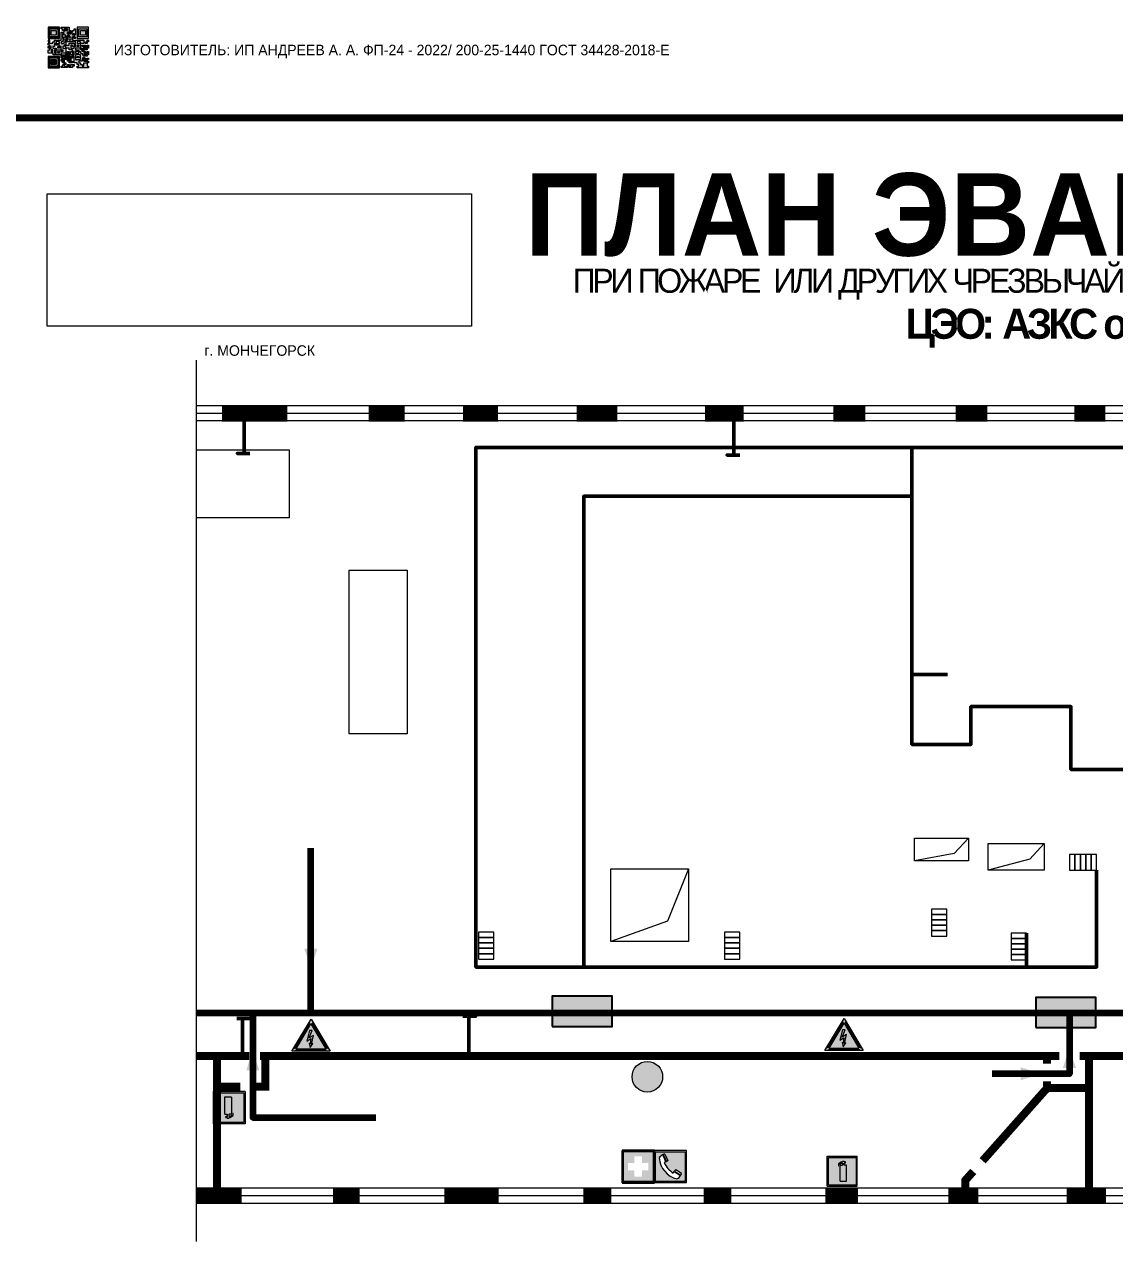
# Model space of a CAD drawing. Header units: millimetres. Extents: x 13114 to 67229, y 22859 to 38520.
# Drawn here: x 26323.3 to 26613.7, y 25554.2 to 25880.7 of the extents above; entities that cross this region are included whole.
import ezdxf

# ---------------------------------------------------------------- set-up
doc = ezdxf.new("R2010")
doc.units = ezdxf.units.MM
doc.layers.add('План_Штампы', color=7, linetype='Continuous')
doc.styles.add('обычный', font='arial.ttf')
picture_1 = doc.add_image_def('image1.jpg', size_in_pixel=(337, 105))

# ---------------------------------------------------------------- blocks, each defined once
blk = doc.blocks.new('A$C7B8C2D5B')
at = {"lineweight": 0}
h = blk.add_hatch(color=5, dxfattribs=at)
h.dxf.hatch_style = 1
h.paths.add_polyline_path([(1.4, -3.02, 1), (-2.11, -3.02, 1)])
at = {"color": 5, "lineweight": 0}
blk.add_circle((-0.36, -3.02), 1.75, dxfattribs=at)
blk = doc.blocks.new('A$C18900ED3')
h = blk.add_hatch(color=126)
h.paths.add_polyline_path([(-0.18, -0.18), (-7.02, -0.18), (-7.02, -7.02), (-0.18, -7.02)])
h.paths.add_polyline_path([(-5.89, -4.46), (-5.89, -2.77), (-4.46, -2.77), (-4.46, -1.31), (-2.77, -1.31), (-2.77, -2.77), (-1.33, -2.77), (-1.33, -4.46), (-2.77, -4.46), (-2.77, -5.89), (-4.46, -5.89), (-4.46, -4.46)], flags=16)
at = {"color": 126}
for p, q in [((-7.2, 0), (-7.2, -7.2)), ((0, 0), (-7.2, 0)), ((0, -7.2), (0, 0)), ((-7.02, -7.02), (-7.02, -0.18)), ((-7.02, -0.18), (-0.18, -0.18)), ((-0.18, -0.18), (-0.18, -7.02)), ((-7.2, -7.2), (0, -7.2)), ((-0.18, -7.02), (-7.02, -7.02))]:
    blk.add_line(p, q, dxfattribs=at)
blk = doc.blocks.new('A$C456E1F9C')
at = {"lineweight": 5}
h = blk.add_hatch(color=242, dxfattribs=at)
h.paths.add_polyline_path([(0.51, -1.47), (0.51, -13.26), (12.29, -13.26), (12.29, -1.47)])
h.paths.add_polyline_path([(5.42, -4.95, -0.254479), (4.78, -5.4), (3.52, -2.53, -0.209735), (4.23, -2.4)], flags=16)
h.paths.add_polyline_path([(8.53, -8.6), (10.87, -10.17), (10.54, -10.76), (8.03, -9.13, -0.192251)], flags=16)
h.paths.add_polyline_path([(4.61, -5.49, 0.005518), (3.87, -5.72, 0.128647), (7.49, -10.01, 0.00809), (7.83, -9.33), (10.47, -10.97, -0.16736), (8.99, -12.25, -0.327862), (1.95, -3.95, -0.166952), (3.36, -2.62)], flags=16)
at = {"color": 242, "lineweight": 5}
for p, q in [((0, -13.77), (0, -0.97)), ((12.8, -0.97), (0, -0.97)), ((4.61, -5.49), (3.36, -2.62)), ((3.52, -2.53), (4.78, -5.4)), ((4.23, -2.4), (5.42, -4.95)), ((12.8, -13.77), (12.8, -0.97)), ((7.83, -9.33), (10.47, -10.97)), ((8.03, -9.13), (10.54, -10.76)), ((10.81, -10.12), (8.53, -8.6)), ((0, -13.77), (12.8, -13.77)), ((10.54, -10.76), (10.8, -10.3)), ((10.8, -10.3), (10.81, -10.12))]:
    blk.add_line(p, q, dxfattribs=at)
blk.add_lwpolyline([(0.51, -1.47), (12.29, -1.47), (12.29, -13.26), (0.51, -13.26)], close=True, dxfattribs=at)
for centre, radius, start, end in [((4.59, -5.34), 2.99, 114.2845, 152.1974), ((11.12, -3.31), 9.19, 183.9915, 256.6009), ((4.02, -3.27), 0.891, 76.3284, 123.7092), ((14.98, -39.1), 35.17, 107.1487, 108.4135), ((13.86, -0.94), 11.08, 205.5536, 234.8762), ((4.68, -4.59), 0.824, 276.9621, 334.0723), ((-13.31, 0.8), 23.44, 332.5487, 334.4027), ((8.94, -9.5), 0.989, 114.4092, 157.9388), ((7.87, -9.46), 3, 291.9291, 329.9329)]:
    blk.add_arc(centre, radius, start, end, dxfattribs=at)
blk = doc.blocks.new('A$C3AD82952')
at = {"true_color": 0xf5f5ff}
h = blk.add_hatch(color=7, dxfattribs=at)
h.dxf.hatch_style = 1
h.paths.add_polyline_path([(8.21, 8.73, 0.414214), (7.89, 9.05), (7.22, 9.05), (7.22, 9.92), (7.59, 9.92, 1), (7.57, 10.36), (7.22, 10.36), (7.22, 10.6), (6.43, 10.6), (6.43, 10.36), (6.01, 10.36), (4.74, 9.59), (4.74, 8.69), (4.98, 8.73), (4.98, 9.26), (6.12, 9.91), (6.43, 9.91), (6.43, 9.05), (5.76, 9.05, 0.414214), (5.44, 8.73), (5.44, 2.2), (8.21, 2.2)], flags=0)
h.paths.add_polyline_path([(12.8, 12.8), (0, 12.8), (0, 0), (12.8, 0)])
h.paths.add_polyline_path([(0.51, 12.29), (12.29, 12.29), (12.29, 0.51), (0.51, 0.51)], flags=16)
h.paths.add_polyline_path([(4.74, 9.59), (6.01, 10.36), (6.43, 10.36), (6.43, 10.6), (7.22, 10.6), (7.22, 10.36), (7.59, 10.36, -0.94586), (7.59, 9.92), (7.22, 9.92), (7.22, 9.05), (7.89, 9.05, -0.414214), (8.21, 8.73), (8.21, 2.2), (5.44, 2.2), (5.44, 8.73, -0.414214), (5.76, 9.05), (6.43, 9.05), (6.43, 9.91), (6.12, 9.91), (4.98, 9.26), (4.98, 8.73), (4.74, 8.69)], flags=0)
h = blk.add_hatch(color=242)
h.dxf.hatch_style = 1
h.paths.add_polyline_path([(12.29, 12.29), (0.51, 12.29), (0.51, 0.51), (12.29, 0.51)])
h.paths.add_polyline_path([(4.74, 8.69), (4.74, 9.59), (6.01, 10.36), (6.43, 10.36), (6.43, 10.6), (7.22, 10.6), (7.22, 10.36), (7.59, 10.36, -0.94586), (7.59, 9.92), (7.22, 9.92), (7.22, 9.05), (7.89, 9.05, -0.414214), (8.21, 8.73), (8.21, 2.2), (5.44, 2.2), (5.44, 8.73, -0.414214), (5.76, 9.05), (6.43, 9.05), (6.43, 9.91), (6.12, 9.91), (4.98, 9.26), (4.98, 8.73)], flags=16)
h = blk.add_hatch(color=7, dxfattribs=at)
h.dxf.hatch_style = 1
h.paths.add_polyline_path([(8.21, 8.73, 0.414214), (7.89, 9.05), (7.22, 9.05), (7.22, 9.92), (7.59, 9.92, 1), (7.57, 10.36), (7.22, 10.36), (7.22, 10.6), (6.43, 10.6), (6.43, 10.36), (6.01, 10.36), (4.74, 9.59), (4.74, 8.69), (4.98, 8.73), (4.98, 9.26), (6.12, 9.91), (6.43, 9.91), (6.43, 9.05), (5.76, 9.05, 0.414214), (5.44, 8.73), (5.44, 2.2), (8.21, 2.2)])
at = {"color": 242, "lineweight": 5}
for p, q in [((0, 0), (0, 12.8)), ((0, 12.8), (12.8, 12.8)), ((6.01, 10.36), (4.74, 9.59)), ((4.98, 9.26), (6.12, 9.91)), ((6.01, 10.36), (6.43, 10.36)), ((6.12, 9.91), (6.43, 9.91)), ((7.22, 10.6), (6.43, 10.6)), ((6.43, 10.6), (6.43, 10.36)), ((6.43, 9.91), (6.43, 9.05)), ((7.22, 10.36), (7.22, 10.6)), ((7.59, 10.36), (7.22, 10.36)), ((7.22, 9.05), (7.22, 9.92)), ((7.59, 9.92), (7.22, 9.92)), ((12.8, 0), (12.8, 12.8)), ((4.74, 9.59), (4.74, 8.69)), ((4.74, 8.69), (4.98, 8.73)), ((4.98, 8.73), (4.98, 9.26)), ((5.44, 2.2), (5.44, 8.73)), ((5.76, 9.05), (6.43, 9.05)), ((7.89, 9.05), (7.22, 9.05)), ((8.21, 2.2), (8.21, 8.73)), ((0, 0), (12.8, 0)), ((5.44, 2.2), (8.21, 2.2))]:
    blk.add_line(p, q, dxfattribs=at)
blk.add_lwpolyline([(0.51, 12.29), (12.29, 12.29), (12.29, 0.51), (0.51, 0.51)], close=True, dxfattribs=at)
for centre, radius, start, end in [((7.58, 10.14), 0.223, 273.1875, 86.8125), ((5.76, 8.73), 0.32, 90, 180), ((7.89, 8.73), 0.32, 0, 90)]:
    blk.add_arc(centre, radius, start, end, dxfattribs=at)
blk = doc.blocks.new('A$C32E8229D')
at = {"true_color": 0xffffff}
blk.add_hatch(color=7, dxfattribs=at).paths.add_polyline_path([(0, 0), (0, -8), (16, -8), (16, 0)])
h = blk.add_hatch(color=126)
h.paths.add_polyline_path([(0.2, -0.2), (15.8, -0.2), (15.8, -7.8), (0.2, -7.8)])
h.paths.add_polyline_path([(13.49, -2.05), (12.08, -2.05), (11.37, -2.63, 0.162397), (11.29, -2.84), (11.29, -3.63), (10.35, -3.63), (10.35, -4.05), (11.68, -4.05), (11.68, -3.48), (12.26, -4.28), (11.29, -5.1), (11.29, -6.78), (11.85, -6.78), (11.85, -5.44), (12.8, -4.64), (12.8, -5.94), (14.46, -5.94), (14.46, -5.39), (13.45, -5.39), (13.45, -3.97), (12.46, -2.59), (13.15, -2.59), (13.69, -3.34), (14.18, -3)], flags=16)
h.paths.add_polyline_path([(10.74, -1.82, 1), (11.8, -1.82, 1)], flags=16)
h.paths.add_polyline_path([(9.39, -3.59), (5.99, -3.59), (6.56, -3.03), (5.91, -3.03), (5.1, -3.83), (5.91, -4.64), (6.56, -4.64), (5.99, -4.09), (9.39, -4.09)], flags=16)
h.paths.add_polyline_path([(4.29, -1.08), (1.72, -1.08), (1.72, -6.6), (4.29, -6.6)], flags=16)
at = {"color": 126}
blk.add_lwpolyline([(16, -8), (0, -8), (0, 0), (16, 0)], close=True, dxfattribs=at)
blk = doc.blocks.new('A$C3E6D3DDE')
at = {"lineweight": 5}
h = blk.add_hatch(color=40, dxfattribs=at)
h.paths.add_polyline_path([(24.1, 1.45), (16.46, -11.35), (31.74, -11.35)])
h.paths.add_polyline_path([(24.09, -0.46), (30.03, -10.41), (18.14, -10.41)], flags=16)
h.paths.add_polyline_path([(24.54, -3.08), (23.41, -6.02), (25.13, -5.01), (24.33, -8.5), (24.82, -8.27), (23.79, -9.86), (23.4, -8.04), (23.8, -8.43), (24.04, -6.29), (22.39, -7.25), (23.44, -3.08)], flags=0)
h = blk.add_hatch(color=256, dxfattribs=at)
h.paths.add_polyline_path([(24.37, 0.03, 0.567511), (23.82, 0.03), (17.59, -10.4, 0.582454), (17.86, -10.88), (30.32, -10.88, 0.582149), (30.6, -10.4)])
h.paths.add_polyline_path([(24.09, -0.46), (18.14, -10.41), (30.03, -10.41)], flags=16)
h.paths.add_polyline_path([(24.54, -3.08), (23.41, -6.02), (25.13, -5.01), (24.33, -8.5), (24.82, -8.27), (23.79, -9.86), (23.4, -8.04), (23.8, -8.43), (24.04, -6.29), (22.39, -7.25), (23.44, -3.08)], flags=0)
h = blk.add_hatch(color=40, dxfattribs=at)
h.paths.add_polyline_path([(24.09, -0.46), (18.14, -10.41), (30.03, -10.41)])
h.paths.add_polyline_path([(24.82, -8.27), (23.79, -9.86), (23.4, -8.04), (23.8, -8.43), (24.04, -6.29), (22.39, -7.25), (23.44, -3.08), (24.54, -3.08), (23.41, -6.02), (25.13, -5.01), (24.33, -8.5)], flags=16)
at = {"color": 40, "lineweight": 5}
for p, q in [((16.46, -11.35), (24.1, 1.45)), ((24.1, 1.45), (31.74, -11.35))]:
    blk.add_line(p, q, dxfattribs=at)
at = {"lineweight": 5}
for p, q in [((17.59, -10.4), (23.82, 0.03)), ((24.37, 0.03), (30.6, -10.4)), ((18.14, -10.41), (24.09, -0.46)), ((23.44, -3.08), (22.39, -7.25)), ((23.41, -6.02), (24.54, -3.08)), ((24.54, -3.08), (23.44, -3.08)), ((24.09, -0.46), (30.03, -10.41)), ((22.39, -7.25), (24.04, -6.29)), ((23.8, -8.43), (23.4, -8.04)), ((23.4, -8.04), (23.79, -9.86)), ((25.13, -5.01), (23.41, -6.02)), ((23.79, -9.86), (24.82, -8.27)), ((24.04, -6.29), (23.8, -8.43)), ((24.33, -8.5), (25.13, -5.01)), ((24.82, -8.27), (24.33, -8.5)), ((17.86, -10.88), (30.32, -10.88)), ((18.14, -10.41), (30.03, -10.41))]:
    blk.add_line(p, q, dxfattribs=at)
at = {"color": 50, "lineweight": 5}
blk.add_line((31.74, -11.35), (16.46, -11.35), dxfattribs=at)
blk = doc.blocks.new('QR')
at = {"lineweight": 0}
h = blk.add_hatch(color=256, dxfattribs=at)
h.dxf.hatch_style = 1
h.paths.add_polyline_path([(9241.16, 2687.38), (9242.01, 2687.38), (9242.01, 2687.83), (9241.59, 2687.83), (9241.59, 2688.68), (9239.45, 2688.68), (9239.45, 2688.25), (9239.86, 2688.25), (9239.86, 2687.83), (9240.29, 2687.83), (9240.29, 2688.25), (9241.16, 2688.25), (9241.16, 2687.83), (9240.29, 2687.83), (9240.29, 2687.38), (9239.45, 2687.38), (9239.45, 2685.22), (9238.57, 2685.22), (9238.57, 2684.8), (9239.02, 2684.8), (9239.02, 2684.37), (9238.13, 2684.37), (9238.13, 2683.92), (9239.02, 2683.92), (9239.02, 2683.5), (9239.44, 2683.5), (9239.44, 2682.64), (9239.87, 2682.64), (9239.87, 2682.18), (9239.44, 2682.18), (9239.44, 2682.64), (9238.13, 2682.64), (9238.13, 2681.76), (9237.71, 2681.76), (9237.71, 2682.64), (9238.13, 2682.64), (9238.13, 2683.07), (9237.27, 2683.07), (9237.27, 2683.51), (9237.71, 2683.51), (9237.71, 2684.37), (9238.13, 2684.37), (9238.13, 2685.22), (9237.71, 2685.22), (9237.71, 2684.8), (9237.28, 2684.8), (9237.28, 2684.38), (9235.98, 2684.38), (9235.98, 2683.92), (9236.4, 2683.92), (9236.4, 2683.49), (9236.84, 2683.49), (9236.84, 2683.07), (9236.4, 2683.07), (9236.4, 2682.64), (9235.98, 2682.64), (9235.98, 2681.76), (9237.29, 2681.76), (9237.29, 2681.33), (9239.43, 2681.33), (9239.43, 2681.76), (9240.74, 2681.76), (9240.74, 2683.05), (9239.87, 2683.05), (9239.87, 2683.5), (9240.29, 2683.5), (9240.29, 2683.91), (9240.74, 2683.91), (9240.74, 2684.81), (9240.29, 2684.81), (9240.29, 2684.79), (9240.29, 2684.37), (9239.45, 2684.37), (9239.45, 2684.8), (9239.87, 2684.8), (9239.87, 2685.21), (9240.74, 2685.21), (9240.74, 2686.1), (9240.29, 2686.1), (9240.29, 2685.64), (9239.86, 2685.64), (9239.86, 2686.95), (9240.29, 2686.95), (9240.29, 2686.52), (9240.74, 2686.52), (9240.74, 2686.1), (9241.16, 2686.1), (9241.16, 2686.53), (9241.59, 2686.53), (9241.59, 2686.1), (9242.02, 2686.1), (9242.02, 2685.21), (9241.59, 2685.21), (9241.59, 2686.1), (9241.16, 2686.1), (9241.16, 2685.21), (9240.74, 2685.21), (9240.74, 2684.81), (9242.89, 2684.81), (9242.89, 2685.22), (9242.47, 2685.22), (9242.47, 2686.11), (9242.89, 2686.11), (9242.89, 2686.52), (9242.46, 2686.52), (9242.46, 2686.95), (9242.89, 2686.95), (9242.89, 2686.52), (9243.32, 2686.52), (9243.32, 2688.26), (9242.9, 2688.26), (9242.9, 2687.83), (9242.47, 2687.83), (9242.47, 2687.38), (9242.01, 2687.38), (9242.01, 2686.94), (9241.16, 2686.94)])
h.paths.add_polyline_path([(9239.02, 2682.18), (9239.02, 2681.76), (9238.54, 2681.76), (9238.54, 2682.18)], flags=16)
h.paths.add_polyline_path([(9237.27, 2682.65), (9237.27, 2682.19), (9236.83, 2682.19), (9236.83, 2682.65)], flags=16)
h = blk.add_hatch(color=256, dxfattribs=at)
h.dxf.hatch_style = 1
h.paths.add_polyline_path([(9238.15, 2687.83), (9236.83, 2687.83), (9236.83, 2686.52), (9238.15, 2686.52)], flags=0)
h.paths.add_polyline_path([(9239.01, 2685.65), (9239.01, 2688.68), (9235.98, 2688.68), (9235.98, 2685.65)])
h.paths.add_polyline_path([(9236.41, 2686.1), (9236.41, 2688.26), (9238.56, 2688.26), (9238.56, 2686.1)], flags=16)
h.paths.add_polyline_path([(9236.83, 2686.52), (9236.83, 2687.83), (9238.15, 2687.83), (9238.15, 2686.52)], flags=0)
h = blk.add_hatch(color=256, dxfattribs=at)
h.dxf.hatch_style = 1
h.paths.add_polyline_path([(9238.15, 2686.52), (9238.15, 2687.83), (9236.83, 2687.83), (9236.83, 2686.52)])
h.paths.add_polyline_path([(9245.91, 2686.52), (9245.91, 2687.83), (9244.59, 2687.83), (9244.59, 2686.52)], flags=0)
h.paths.add_polyline_path([(9246.77, 2685.65), (9246.77, 2688.68), (9243.74, 2688.68), (9243.74, 2685.65)])
h.paths.add_polyline_path([(9244.17, 2686.1), (9244.17, 2688.26), (9246.32, 2688.26), (9246.32, 2686.1)], flags=16)
h.paths.add_polyline_path([(9244.59, 2686.52), (9244.59, 2687.83), (9245.91, 2687.83), (9245.91, 2686.52)], flags=0)
h = blk.add_hatch(color=256, dxfattribs=at)
h.dxf.hatch_style = 1
h.paths.add_polyline_path([(9240.75, 2681.76), (9240.75, 2681.35), (9241.17, 2681.35), (9241.17, 2681.76)])
h.paths.add_polyline_path([(9241.6, 2682.18), (9241.17, 2682.18), (9241.17, 2681.76), (9241.6, 2681.76)])
h.paths.add_polyline_path([(9242.47, 2681.34), (9242.47, 2682.19), (9242.02, 2682.19), (9242.02, 2681.76), (9241.6, 2681.76), (9241.6, 2681.34)])
h.paths.add_polyline_path([(9239.87, 2678.3), (9239.44, 2678.3), (9239.44, 2677.89), (9241.17, 2677.89), (9241.17, 2678.3), (9240.28, 2678.3), (9240.28, 2678.73), (9239.87, 2678.73)])
h.paths.add_polyline_path([(9240.75, 2678.73), (9240.75, 2679.19), (9240.28, 2679.19), (9240.28, 2678.73)])
h.paths.add_polyline_path([(9241.6, 2678.73), (9241.17, 2678.73), (9241.17, 2678.3), (9241.6, 2678.3)])
h.paths.add_polyline_path([(9242.02, 2678.3), (9241.6, 2678.3), (9241.6, 2677.89), (9242.48, 2677.89), (9242.48, 2678.31), (9242.9, 2678.31), (9242.9, 2678.73), (9242.02, 2678.73)])
h.paths.add_polyline_path([(9246.36, 2684.37), (9246.36, 2684.79), (9245.93, 2684.79), (9245.93, 2684.37)])
h.paths.add_polyline_path([(9246.78, 2685.2), (9246.36, 2685.2), (9246.36, 2684.79), (9246.78, 2684.79)])
h.paths.add_polyline_path([(9245.91, 2687.83), (9244.59, 2687.83), (9244.59, 2686.52), (9245.91, 2686.52)])
h = blk.add_hatch(color=256, dxfattribs=at)
h.dxf.hatch_style = 1
h.paths.add_polyline_path([(9243.32, 2686.11), (9242.89, 2686.11), (9242.89, 2685.64), (9243.32, 2685.64)])
h.paths.add_polyline_path([(9239.02, 2683.07), (9239.02, 2683.5), (9238.56, 2683.5), (9238.56, 2683.07)])
h.paths.add_polyline_path([(9236.4, 2684.8), (9236.4, 2685.22), (9235.98, 2685.22), (9235.98, 2684.8)])
h.paths.add_polyline_path([(9236.4, 2683.07), (9236.4, 2683.49), (9235.98, 2683.49), (9235.98, 2683.07)])
h = blk.add_hatch(color=256, dxfattribs=at)
h.dxf.hatch_style = 1
h.paths.add_polyline_path([(9243.32, 2682.64), (9243.32, 2683.07), (9244.62, 2683.07), (9244.62, 2684.37), (9243.74, 2684.37), (9243.74, 2684.8), (9244.62, 2684.8), (9244.62, 2684.37), (9245.48, 2684.37), (9245.48, 2685.22), (9243.32, 2685.22), (9243.32, 2683.5), (9242.89, 2683.5), (9242.89, 2683.06), (9242.01, 2683.06), (9242.01, 2683.91), (9242.47, 2683.91), (9242.47, 2683.5), (9242.89, 2683.5), (9242.89, 2684.38), (9241.59, 2684.38), (9241.59, 2683.91), (9240.74, 2683.91), (9240.74, 2683.05), (9241.59, 2683.05), (9241.59, 2682.64), (9242.47, 2682.64), (9242.47, 2682.19), (9242.91, 2682.19), (9242.91, 2681.34), (9242.48, 2681.34), (9242.48, 2680.91), (9242.91, 2680.91), (9242.91, 2679.17), (9243.75, 2679.17), (9243.75, 2678.73), (9244.2, 2678.73), (9244.2, 2678.3), (9243.75, 2678.3), (9243.75, 2677.88), (9246.78, 2677.88), (9246.78, 2678.3), (9246.35, 2678.3), (9246.35, 2679.19), (9245.48, 2679.19), (9245.48, 2678.31), (9245.05, 2678.31), (9245.05, 2678.73), (9244.62, 2678.73), (9244.62, 2679.19), (9244.2, 2679.19), (9244.2, 2679.61), (9245.05, 2679.61), (9245.05, 2680.46), (9245.48, 2680.46), (9245.48, 2681.34), (9245.04, 2681.34), (9245.04, 2681.76), (9244.63, 2681.76), (9244.63, 2682.19), (9244.21, 2682.19), (9244.21, 2681.76), (9243.32, 2681.76), (9243.32, 2682.19), (9244.21, 2682.19), (9244.21, 2682.64)])
h.paths.add_polyline_path([(9243.75, 2683.49), (9243.75, 2683.92), (9244.21, 2683.92), (9244.21, 2683.49)], flags=16)
h.paths.add_polyline_path([(9243.32, 2681.34), (9244.63, 2681.34), (9244.63, 2680.04), (9243.32, 2680.04)], flags=16)
h.paths.add_polyline_path([(9243.76, 2680.89), (9244.18, 2680.89), (9244.18, 2680.48), (9243.76, 2680.48)], flags=0)
h = blk.add_hatch(color=256, dxfattribs=at)
h.dxf.hatch_style = 1
h.paths.add_polyline_path([(9246.36, 2683.07), (9246.78, 2683.07), (9246.78, 2683.92), (9246.36, 2683.92), (9246.36, 2683.49), (9245.92, 2683.49), (9245.92, 2683.92), (9245.06, 2683.92), (9245.06, 2683.49), (9245.48, 2683.49), (9245.48, 2683.07), (9244.62, 2683.07), (9244.62, 2682.65), (9245.05, 2682.65), (9245.05, 2682.18), (9245.48, 2682.18), (9245.48, 2682.65), (9246.36, 2682.65)])
h.paths.add_polyline_path([(9246.78, 2682.18), (9246.36, 2682.18), (9246.36, 2681.75), (9245.92, 2681.75), (9245.92, 2682.18), (9245.48, 2682.18), (9245.48, 2681.34), (9245.48, 2681.34), (9245.94, 2681.34), (9245.94, 2680.91), (9246.36, 2680.91), (9246.36, 2681.34), (9246.78, 2681.34)])
h = blk.add_hatch(color=256, dxfattribs=at)
h.dxf.hatch_style = 1
h.paths.add_polyline_path([(9235.98, 2680.9), (9235.98, 2677.86), (9239.02, 2677.86), (9239.02, 2680.9)])
h.paths.add_polyline_path([(9238.57, 2680.48), (9238.57, 2678.32), (9236.41, 2678.32), (9236.41, 2680.48)], flags=16)
h.paths.add_polyline_path([(9238.15, 2680.05), (9238.15, 2678.74), (9236.83, 2678.74), (9236.83, 2680.05)], flags=0)
h = blk.add_hatch(color=256, dxfattribs=at)
h.dxf.hatch_style = 1
h.paths.add_polyline_path([(9238.15, 2680.05), (9236.83, 2680.05), (9236.83, 2678.74), (9238.15, 2678.74)])
h = blk.add_hatch(color=256, dxfattribs=at)
h.dxf.hatch_style = 1
h.paths.add_polyline_path([(9242.02, 2680.46), (9242.48, 2680.46), (9242.48, 2680.91), (9241.58, 2680.91), (9241.58, 2681.35), (9241.17, 2681.35), (9241.17, 2680.91), (9240.75, 2680.91), (9240.75, 2681.33), (9239.43, 2681.33), (9239.43, 2680.46), (9239.86, 2680.46), (9239.86, 2680.92), (9240.3, 2680.92), (9240.3, 2680.46), (9239.86, 2680.46), (9239.86, 2680.04), (9239.44, 2680.04), (9239.44, 2679.62), (9239.86, 2679.62), (9239.86, 2679.19), (9240.29, 2679.19), (9240.29, 2680.03), (9241.18, 2680.03), (9241.18, 2680.47), (9241.6, 2680.47), (9241.6, 2680.03), (9241.18, 2680.03), (9241.18, 2679.61), (9241.6, 2679.61), (9241.6, 2679.19), (9242.47, 2679.19), (9242.47, 2679.6), (9242.02, 2679.6)])
h = blk.add_hatch(color=256, dxfattribs=at)
h.dxf.hatch_style = 1
h.paths.add_polyline_path([(9244.18, 2680.48), (9244.18, 2680.89), (9243.76, 2680.89), (9243.76, 2680.48)])
h = blk.add_hatch(color=256, dxfattribs=at)
h.dxf.hatch_style = 1
h.paths.add_polyline_path([(9245.93, 2680.04), (9245.93, 2680.46), (9245.48, 2680.46), (9245.48, 2679.62), (9246.35, 2679.62), (9246.35, 2680.04)])
h.paths.add_polyline_path([(9246.78, 2680.04), (9246.78, 2680.46), (9246.35, 2680.46), (9246.35, 2680.04)])
h.paths.add_polyline_path([(9246.78, 2679.18), (9246.78, 2679.62), (9246.35, 2679.62), (9246.35, 2679.18)])
for points in [[(9237.71, 2685.22), (9238.13, 2685.22), (9238.13, 2684.37), (9237.71, 2684.37), (9237.71, 2683.51), (9237.27, 2683.51), (9237.27, 2683.07), (9238.13, 2683.07), (9238.13, 2682.64), (9237.71, 2682.64), (9237.71, 2681.76), (9238.13, 2681.76), (9238.13, 2682.64), (9239.44, 2682.64), (9239.44, 2683.5), (9239.02, 2683.5), (9239.02, 2683.07), (9238.56, 2683.07), (9238.56, 2683.5), (9239.02, 2683.5), (9239.02, 2683.92), (9238.13, 2683.92), (9238.13, 2684.37), (9239.02, 2684.37), (9239.02, 2684.8), (9238.57, 2684.8), (9238.57, 2685.22), (9239.45, 2685.22), (9239.45, 2687.38), (9240.29, 2687.38), (9240.29, 2687.83), (9239.86, 2687.83), (9239.86, 2688.25), (9239.45, 2688.25), (9239.45, 2688.68), (9241.59, 2688.68), (9241.59, 2687.83), (9242.01, 2687.83), (9242.01, 2687.38), (9242.47, 2687.38), (9242.47, 2687.83), (9242.9, 2687.83), (9242.9, 2688.26), (9243.32, 2688.26), (9243.32, 2686.52), (9242.89, 2686.52), (9242.89, 2686.11), (9243.32, 2686.11), (9243.32, 2685.64), (9242.89, 2685.64), (9242.89, 2686.11), (9242.47, 2686.11), (9242.47, 2685.22), (9242.89, 2685.22), (9242.89, 2684.81), (9240.74, 2684.81), (9240.74, 2683.91), (9241.59, 2683.91), (9241.59, 2684.38), (9242.89, 2684.38), (9242.89, 2683.5), (9242.47, 2683.5), (9242.47, 2683.91), (9242.01, 2683.91), (9242.01, 2683.06), (9242.89, 2683.06), (9242.89, 2683.5), (9243.32, 2683.5), (9243.32, 2685.22), (9245.48, 2685.22), (9245.48, 2684.37), (9244.62, 2684.37), (9244.62, 2683.07), (9245.48, 2683.07), (9245.48, 2683.49), (9245.06, 2683.49), (9245.06, 2683.92), (9245.92, 2683.92), (9245.92, 2683.49), (9246.36, 2683.49), (9246.36, 2683.92), (9246.78, 2683.92), (9246.78, 2683.07), (9246.36, 2683.07), (9246.36, 2682.65), (9245.48, 2682.65), (9245.48, 2682.18), (9245.92, 2682.18), (9245.92, 2681.75), (9246.36, 2681.75), (9246.36, 2682.18), (9246.78, 2682.18), (9246.78, 2681.34), (9246.36, 2681.34), (9246.36, 2680.91), (9245.94, 2680.91), (9245.94, 2681.34), (9245.48, 2681.34), (9245.48, 2680.46), (9245.93, 2680.46), (9245.93, 2680.04), (9246.35, 2680.04), (9246.35, 2680.46), (9246.78, 2680.46), (9246.78, 2680.04), (9246.78, 2680.04), (9246.35, 2680.04), (9246.35, 2679.62), (9246.78, 2679.62), (9246.78, 2679.18), (9246.35, 2679.18), (9246.35, 2678.3), (9246.78, 2678.3), (9246.78, 2677.88), (9243.75, 2677.88), (9243.75, 2678.3), (9244.2, 2678.3), (9244.2, 2678.73), (9243.75, 2678.73), (9243.75, 2679.17), (9242.91, 2679.17), (9242.91, 2680.91), (9242.48, 2680.91), (9242.48, 2680.46), (9242.02, 2680.46), (9242.02, 2679.6), (9242.47, 2679.6), (9242.47, 2679.19), (9241.6, 2679.19), (9241.6, 2679.61), (9241.18, 2679.61), (9241.18, 2680.03), (9240.29, 2680.03), (9240.29, 2679.19), (9240.75, 2679.19), (9240.75, 2678.73), (9240.28, 2678.73), (9240.28, 2678.3), (9241.17, 2678.3), (9241.17, 2678.73), (9241.6, 2678.73), (9241.6, 2678.3), (9242.02, 2678.3), (9242.02, 2678.73), (9242.9, 2678.73), (9242.9, 2678.31), (9242.48, 2678.31), (9242.48, 2677.89), (9241.6, 2677.89), (9241.6, 2678.3), (9241.17, 2678.3), (9241.17, 2677.89), (9239.44, 2677.89), (9239.44, 2678.3), (9239.87, 2678.3), (9239.87, 2678.73), (9240.28, 2678.73), (9240.28, 2679.19), (9240.29, 2679.19), (9239.86, 2679.19), (9239.86, 2679.62), (9239.44, 2679.62), (9239.44, 2680.04), (9239.86, 2680.04), (9239.86, 2680.46), (9239.43, 2680.46), (9239.43, 2681.33), (9237.29, 2681.33), (9237.29, 2681.76), (9235.98, 2681.76), (9235.98, 2682.64), (9236.4, 2682.64), (9236.4, 2683.07), (9235.98, 2683.07), (9235.98, 2683.49), (9236.4, 2683.49), (9236.4, 2683.92), (9235.98, 2683.92), (9235.98, 2684.38), (9237.28, 2684.38), (9237.28, 2684.8), (9237.71, 2684.8), (9237.71, 2685.22), (9237.92, 2685.22)], [(9240.74, 2686.1), (9240.74, 2686.52), (9240.29, 2686.52), (9240.29, 2686.95), (9239.86, 2686.95), (9239.86, 2685.64), (9240.29, 2685.64), (9240.29, 2686.1), (9240.74, 2686.1), (9240.74, 2686.52)], [(9240.74, 2685.21), (9239.87, 2685.21), (9239.87, 2684.8), (9239.45, 2684.8), (9239.45, 2684.37), (9240.29, 2684.37), (9240.29, 2684.79), (9240.29, 2684.81), (9240.74, 2684.81), (9240.74, 2685.21), (9239.87, 2685.21)], [(9240.74, 2683.91), (9240.29, 2683.91), (9240.29, 2683.5), (9239.87, 2683.5), (9239.87, 2683.05), (9240.74, 2683.05), (9240.74, 2683.91)], [(9244.62, 2684.37), (9244.62, 2684.8), (9243.74, 2684.8), (9243.74, 2684.37), (9244.62, 2684.37)], [(9240.74, 2683.05), (9240.74, 2681.76), (9239.43, 2681.76), (9239.43, 2681.33), (9240.75, 2681.33), (9240.75, 2681.35), (9240.75, 2680.91), (9241.17, 2680.91), (9241.17, 2681.35), (9241.58, 2681.35), (9241.58, 2680.91), (9242.48, 2680.91), (9242.48, 2681.34), (9242.91, 2681.34), (9242.91, 2682.19), (9242.47, 2682.19), (9242.47, 2682.64), (9241.59, 2682.64), (9241.59, 2683.05), (9240.74, 2683.05)], [(9239.86, 2680.46), (9239.86, 2680.92), (9240.3, 2680.92), (9240.3, 2680.46), (9239.86, 2680.46)], [(9241.6, 2681.76), (9242.02, 2681.76), (9242.02, 2682.19), (9242.47, 2682.19), (9242.47, 2681.34), (9241.6, 2681.34), (9241.6, 2681.76)], [(9244.62, 2683.07), (9243.32, 2683.07), (9243.32, 2682.64), (9244.21, 2682.64), (9244.21, 2682.19), (9243.32, 2682.19), (9243.32, 2681.76), (9244.21, 2681.76), (9244.21, 2682.19), (9244.63, 2682.19), (9244.63, 2681.76), (9245.04, 2681.76), (9245.04, 2681.34), (9245.48, 2681.34)], [(9245.48, 2680.46), (9245.05, 2680.46), (9245.05, 2679.61), (9244.2, 2679.61), (9244.2, 2679.19), (9244.62, 2679.19), (9244.62, 2678.73), (9245.05, 2678.73), (9245.05, 2678.31), (9245.48, 2678.31), (9245.48, 2679.19), (9246.35, 2679.19), (9246.35, 2679.07)], [(9245.48, 2682.18), (9245.05, 2682.18), (9245.05, 2682.65), (9244.62, 2682.65), (9244.62, 2683.07)], [(9245.48, 2682.18), (9245.48, 2681.34)], [(9246.35, 2679.62), (9245.48, 2679.62), (9245.48, 2680.46)], [(9245.48, 2680.46), (9245.48, 2679.62), (9246.35, 2679.62), (9246.35, 2680.04), (9245.93, 2680.04), (9245.93, 2680.46), (9245.48, 2680.46), (9245.48, 2679.62)], [(9246.35, 2679.62), (9246.35, 2679.18)]]:
    blk.add_lwpolyline(points, dxfattribs=at)
for points in [[(9235.98, 2685.65), (9239.01, 2685.65), (9239.01, 2688.68), (9235.98, 2688.68)], [(9236.41, 2688.26), (9238.56, 2688.26), (9238.56, 2686.1), (9236.41, 2686.1)], [(9236.83, 2687.83), (9238.15, 2687.83), (9238.15, 2686.52), (9236.83, 2686.52)], [(9240.29, 2687.83), (9241.16, 2687.83), (9241.16, 2688.25), (9240.29, 2688.25)], [(9240.29, 2688.25), (9241.16, 2688.25), (9241.16, 2687.83), (9240.29, 2687.83)], [(9242.01, 2687.38), (9241.16, 2687.38), (9241.16, 2686.94), (9242.01, 2686.94)], [(9241.16, 2687.38), (9242.01, 2687.38), (9242.01, 2686.94), (9241.16, 2686.94)], [(9241.16, 2686.53), (9241.59, 2686.53), (9241.59, 2686.1), (9241.16, 2686.1)], [(9242.89, 2686.52), (9242.46, 2686.52), (9242.46, 2686.95), (9242.89, 2686.95)], [(9243.74, 2685.65), (9246.77, 2685.65), (9246.77, 2688.68), (9243.74, 2688.68)], [(9244.17, 2688.26), (9246.32, 2688.26), (9246.32, 2686.1), (9244.17, 2686.1)], [(9244.59, 2687.83), (9245.91, 2687.83), (9245.91, 2686.52), (9244.59, 2686.52)], [(9235.98, 2684.8), (9236.4, 2684.8), (9236.4, 2685.22), (9235.98, 2685.22)], [(9236.4, 2683.07), (9236.84, 2683.07), (9236.84, 2683.49), (9236.4, 2683.49)], [(9241.16, 2686.1), (9240.74, 2686.1), (9240.74, 2685.21), (9241.16, 2685.21)], [(9241.59, 2686.1), (9242.02, 2686.1), (9242.02, 2685.21), (9241.59, 2685.21)], [(9243.75, 2683.92), (9244.21, 2683.92), (9244.21, 2683.49), (9243.75, 2683.49)], [(9245.93, 2684.79), (9246.36, 2684.79), (9246.36, 2684.37), (9245.93, 2684.37)], [(9246.36, 2685.2), (9246.78, 2685.2), (9246.78, 2684.79), (9246.36, 2684.79)], [(9235.98, 2677.86), (9239.02, 2677.86), (9239.02, 2680.9), (9235.98, 2680.9)], [(9236.41, 2680.48), (9238.57, 2680.48), (9238.57, 2678.32), (9236.41, 2678.32)], [(9236.83, 2682.19), (9237.27, 2682.19), (9237.27, 2682.65), (9236.83, 2682.65)], [(9236.83, 2680.05), (9238.15, 2680.05), (9238.15, 2678.74), (9236.83, 2678.74)], [(9238.54, 2682.18), (9239.02, 2682.18), (9239.02, 2681.76), (9238.54, 2681.76)], [(9239.44, 2682.64), (9239.87, 2682.64), (9239.87, 2682.18), (9239.44, 2682.18)], [(9240.75, 2681.76), (9241.17, 2681.76), (9241.17, 2681.35), (9240.75, 2681.35)], [(9241.17, 2682.18), (9241.6, 2682.18), (9241.6, 2681.76), (9241.17, 2681.76)], [(9241.18, 2680.03), (9241.6, 2680.03), (9241.6, 2680.47), (9241.18, 2680.47)], [(9243.32, 2680.04), (9244.63, 2680.04), (9244.63, 2681.34), (9243.32, 2681.34)], [(9243.76, 2680.89), (9244.18, 2680.89), (9244.18, 2680.48), (9243.76, 2680.48)]]:
    blk.add_lwpolyline(points, close=True, dxfattribs=at)

msp = doc.modelspace()

# ---------------------------------------------------------------- linework, layer by layer
at = {"color": 6, "lineweight": 100}
for points in [[(26303.99, 25855.78), (26903.99, 25855.78), (26903.99, 26250.78), (26303.99, 26250.78)], [(26303.99, 25460.78), (26903.99, 25460.78), (26903.99, 25855.78), (26303.99, 25855.78)]]:
    msp.add_lwpolyline(points, close=True, dxfattribs=at)
at = {"lineweight": 0}
for points in [[(26369.18, 25556.36), (26369.18, 25791.19)], [(26818.57, 25779.07), (26369.18, 25779.07)], [(26818.26, 25777.02), (26369.18, 25777.02)], [(26818.83, 25775.04), (26369.18, 25775.04)], [(26369.18, 25767.31), (26393.83, 25767.31), (26393.83, 25749.21), (26369.18, 25749.21)], [(26574.87, 25663.88), (26571.02, 25659.77), (26560.44, 25657.77)], [(26595.02, 25662.45), (26591.16, 25658.22), (26580.07, 25655.3)], [(26500.27, 25655.67), (26494.66, 25641.77), (26479.57, 25636.31)], [(26834.12, 25570.62), (26369.18, 25570.62)], [(26833.64, 25568.51), (26369.18, 25568.51)], [(26833.76, 25566.5), (26369.18, 25566.5)]]:
    msp.add_lwpolyline(points, dxfattribs=at)
for points, const_width in [([(26393.39, 25777.02), (26375.92, 25777.02)], 4.28), ([(26424.64, 25777.02), (26415.04, 25777.02)], 4.28), ([(26449.49, 25777.02), (26440.14, 25777.02)], 4.28), ([(26481.24, 25777.02), (26470.41, 25777.02)], 4.28), ([(26514.92, 25777.02), (26504.64, 25777.02)], 4.28), ([(26547.31, 25777.02), (26538.86, 25777.02)], 4.28), ([(26579.85, 25777.02), (26571.41, 25777.02)], 4.28), ([(26611.31, 25777.02), (26603.03, 25777.02)], 4.28), ([(26383.2, 25605.8), (26369.18, 25605.8)], 2.14), ([(26380.83, 25597.62), (26374.59, 25597.62), (26374.59, 25605.8), (26374.59, 25568.12), (26374.59, 25605.8)], 2.14), ([(26387.48, 25605.8), (26387.48, 25597.62), (26384.72, 25597.62)], 2.14), ([(26599.06, 25605.8), (26386.08, 25605.8)], 2.14), ([(26595.77, 25605.8), (26595.77, 25603.72)], 2.14), ([(26622.41, 25605.8), (26604.5, 25605.8)], 2.14), ([(26606.98, 25605.8), (26606.98, 25570.21)], 2.14), ([(26578.61, 25577.88), (26595.77, 25597.24), (26595.77, 25599.06)], 2.14), ([(26595.77, 25597.24), (26606.98, 25597.24)], 2.14), ([(26574.01, 25569.24), (26574.01, 25572.69), (26576.11, 25575.05)], 2.14), ([(26369.18, 25568.51), (26381.17, 25568.51)], 4.28), ([(26405.55, 25568.51), (26412.58, 25568.51)], 4.28), ([(26435.21, 25568.51), (26449.67, 25568.51)], 4.28), ([(26472.18, 25568.51), (26479.66, 25568.51)], 4.28), ([(26504.28, 25568.51), (26511.62, 25568.51)], 4.28), ([(26536.69, 25568.51), (26545.42, 25568.51)], 4.28), ([(26569.46, 25568.51), (26577.48, 25568.51)], 4.28), ([(26601.01, 25568.51), (26611.45, 25568.51)], 4.28)]:
    msp.add_lwpolyline(points, dxfattribs=dict(at, const_width=const_width))
at = {"lineweight": 50}
for points in [[(26381.81, 25776.71), (26381.81, 25766.37), (26379.98, 25766.37), (26383.34, 25766.37)], [(26512.33, 25776.28), (26512.33, 25765.94), (26510.5, 25765.94), (26513.87, 25765.94)], [(26590.32, 25629.48), (26443.61, 25629.48), (26443.61, 25767.99), (26632.66, 25767.99), (26632.66, 25682.18), (26608.45, 25682.18), (26602.15, 25682.18), (26602.15, 25698.93), (26575.47, 25698.93), (26575.47, 25688.85), (26559.76, 25688.85), (26559.76, 25707.47), (26569.26, 25707.47)], [(26559.76, 25707.47), (26559.76, 25767.99)], [(26559.76, 25754.97), (26472.32, 25754.97), (26472.32, 25629.48)], [(26608.95, 25655.36), (26608.95, 25629.48), (26590.32, 25629.48), (26590.32, 25638.58)], [(26381.42, 25605.47), (26381.42, 25615.81), (26383.25, 25615.81), (26379.89, 25615.81)], [(26441.67, 25606.06), (26441.67, 25616.39), (26443.5, 25616.39), (26440.14, 25616.39)]]:
    msp.add_lwpolyline(points, dxfattribs=at)
at = {"lineweight": 0}
for points in [[(26425.27, 25691.62), (26409.79, 25691.62), (26409.79, 25735.26), (26425.27, 25735.26)], [(26574.87, 25657.77), (26560.44, 25657.77), (26560.44, 25663.88), (26574.87, 25663.88)], [(26595.02, 25655.3), (26580.07, 25655.3), (26580.07, 25662.45), (26595.02, 25662.45)], [(26603.21, 25655.36), (26603.21, 25659.47), (26601.78, 25659.47), (26601.78, 25655.36)], [(26604.65, 25655.36), (26604.65, 25659.47), (26603.21, 25659.47), (26603.21, 25655.36)], [(26606.08, 25655.36), (26606.08, 25659.47), (26604.65, 25659.47), (26604.65, 25655.36)], [(26607.51, 25655.36), (26607.51, 25659.47), (26606.08, 25659.47), (26606.08, 25655.36)], [(26608.95, 25655.36), (26608.95, 25659.47), (26607.51, 25659.47), (26607.51, 25655.36)], [(26500.27, 25636.31), (26479.57, 25636.31), (26479.57, 25655.67), (26500.27, 25655.67)], [(26564.98, 25643.51), (26569.09, 25643.51), (26569.09, 25644.94), (26564.98, 25644.94)], [(26564.98, 25642.07), (26569.09, 25642.07), (26569.09, 25643.51), (26564.98, 25643.51)], [(26564.98, 25640.64), (26569.09, 25640.64), (26569.09, 25642.07), (26564.98, 25642.07)], [(26444.25, 25637.37), (26448.36, 25637.37), (26448.36, 25638.8), (26444.25, 25638.8)], [(26509.85, 25637.37), (26513.95, 25637.37), (26513.95, 25638.8), (26509.85, 25638.8)], [(26564.98, 25639.21), (26569.09, 25639.21), (26569.09, 25640.64), (26564.98, 25640.64)], [(26564.98, 25637.77), (26569.09, 25637.77), (26569.09, 25639.21), (26564.98, 25639.21)], [(26586.21, 25637.14), (26590.32, 25637.14), (26590.32, 25638.58), (26586.21, 25638.58)], [(26444.25, 25635.94), (26448.36, 25635.94), (26448.36, 25637.37), (26444.25, 25637.37)], [(26444.25, 25634.5), (26448.36, 25634.5), (26448.36, 25635.94), (26444.25, 25635.94)], [(26444.25, 25633.07), (26448.36, 25633.07), (26448.36, 25634.5), (26444.25, 25634.5)], [(26509.85, 25635.93), (26513.95, 25635.93), (26513.95, 25637.37), (26509.85, 25637.37)], [(26509.85, 25634.5), (26513.95, 25634.5), (26513.95, 25635.93), (26509.85, 25635.93)], [(26509.85, 25633.06), (26513.95, 25633.06), (26513.95, 25634.5), (26509.85, 25634.5)], [(26586.21, 25635.71), (26590.32, 25635.71), (26590.32, 25637.14), (26586.21, 25637.14)], [(26586.21, 25634.27), (26590.32, 25634.27), (26590.32, 25635.71), (26586.21, 25635.71)], [(26586.21, 25632.84), (26590.32, 25632.84), (26590.32, 25634.27), (26586.21, 25634.27)], [(26444.25, 25631.63), (26448.36, 25631.63), (26448.36, 25633.07), (26444.25, 25633.07)], [(26509.85, 25631.63), (26513.95, 25631.63), (26513.95, 25633.06), (26509.85, 25633.06)], [(26586.21, 25631.4), (26590.32, 25631.4), (26590.32, 25632.84), (26586.21, 25632.84)]]:
    msp.add_lwpolyline(points, close=True, dxfattribs=at)
at = {"color": 126, "lineweight": 100, "true_color": 0x008754}
for points in [[(26399.63, 25617.26), (26399.63, 25661.21)], [(26696.75, 25598.98), (26696.75, 25617.26), (26830.96, 25617.26), (26369.18, 25617.26)], [(26384.12, 25617.26), (26384.12, 25589.45), (26416.94, 25589.45)], [(26601.72, 25617.26), (26601.72, 25601.07), (26581.11, 25601.07)]]:
    msp.add_lwpolyline(points, dxfattribs=at)
at = {"layer": 'План_Штампы', "color": 126, "true_color": 0x008754}
for points in [[(26397.89, 25634.45), (26401.37, 25634.44), (26399.65, 25629.1)], [(26385.88, 25601.96), (26382.4, 25601.97), (26384.12, 25607.32)], [(26603.48, 25602.64), (26600, 25602.65), (26601.72, 25607.99)], [(26588.72, 25599.32), (26588.73, 25602.81), (26594.08, 25601.08)]]:
    msp.add_solid(points, dxfattribs=at)

# ---------------------------------------------------------------- block references
at = {"color": 22, "lineweight": 100, "true_color": 0xbb1e10}
msp.add_blockref('QR', (17093.62, 23191.28), dxfattribs=at)
at = {"xscale": -1}
for p in [(26479.93, 25621.71), (26608.77, 25621.4)]:
    msp.add_blockref('A$C32E8229D', p, dxfattribs=at)
for name, p, xscale, yscale, zscale in [('A$C3E6D3DDE', (26383.52, 25614.65), 0.669375, 0.669375, 0.669375), ('A$C3E6D3DDE', (26525.55, 25614.86), 0.669375, 0.669375, 0.669375), ('A$C18900ED3', (26491.14, 25580.62), 1.189999999889173, 1.189999999889173, 1.189999999889173), ('A$C456E1F9C', (26491.14, 25581.27), 0.669375, 0.669375, 0.669375), ('A$C3AD82952', (26537.22, 25571.09), 0.625, 0.625, 0.625)]:
    msp.add_blockref(name, p, dxfattribs=dict(xscale=xscale, yscale=yscale, zscale=zscale))
at = {"rotation": 180}
for name, p, xscale, yscale, zscale in [('A$C7B8C2D5B', (26488.43, 25593.23), 2.332016127359122, 2.332016127359122, 2.332016127359122), ('A$C3AD82952', (26382.12, 25596.34), 0.669375, 0.669375, 0.669375)]:
    msp.add_blockref(name, p, dxfattribs=dict(at, xscale=xscale, yscale=yscale, zscale=zscale))

# ---------------------------------------------------------------- texts
at = {"lineweight": 0, "style": 'обычный'}
for s, insert, char_height, width, attachment_point in [('\\pi-8.4,l8.4,t8.4;{\\fProxima Nova Rg|b0|i0|c204|p2;ИЗГОТОВИТЕЛЬ: ИП АНДРЕЕВ А. А.\\fProxima Nova Rg|b0|i0|c0|p2; \\fProxima Nova Rg|b0|i0|c204|p2;ФП-24 - 2022/ 200-25-1440 ГОСТ 34428-2018-Е\\H1.2266x; }', (26421.14, 25873.47), 2.8, 191.3484, 5), ('{\\fProxima Nova Rg|b1|i0|c204|p2;ПЛАН ЭВАКУАЦИИ}', (26456.63, 25841.05), 22, 493.8901, 1), ('\\pi-8.4,l8.4,t8.4;{\\fProxima Nova Rg|b0|i0|c204|p2;г. МОНЧЕГОРСК\\H1.1997x; }', (26385.98, 25793.77), 2.8, 126.6484, 5)]:
    msp.add_mtext(s, dxfattribs=dict(at, insert=insert, char_height=char_height, width=width, attachment_point=attachment_point))
at = {"color": 0, "lineweight": 0, "insert": (26606.82, 25815.76), "char_height": 8, "width": 449.2158, "attachment_point": 5, "style": 'обычный'}
msp.add_mtext('{\\fArial Black|b1|i0|c204|p34;\\H2x;\\T0.85;  \\fArial Narrow|b0|i0|c204|p34;\\H0.8x;\\W0.9;\\P\\fProxima Nova Rg|b0|i0|c204|p2;\\H0.5x;\\W1;\\C256;ПРИ ПОЖАРЕ  ИЛИ ДРУГИХ ЧРЕЗВЫЧАЙНЫХ СИТУАЦИЯХ  ИЗ ПОМЕЩЕНИЙ \\fProxima Nova Rg|b1|i0|c204|p2;\\H1.25x;\\PЦЭО: АЗКС отм. +5,40}', dxfattribs=at)

# ---------------------------------------------------------------- pictures from other files: only their frames are drawn
at = {"color": 7, "lineweight": 0, "true_color": 0xf5f5ff}
image = msp.add_image(picture_1, insert=(26329.35, 25800.29), size_in_units=(113.11, 35.24), dxfattribs=at)
image.dxf.flags = 7

doc.saveas('drawing.dxf')
